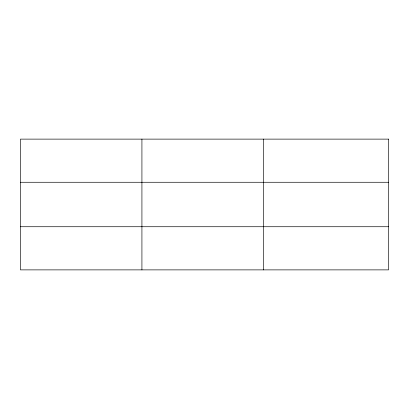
<?xml version="1.0" encoding="UTF-8"?>
<svg xmlns="http://www.w3.org/2000/svg" width="409" height="409" viewBox="0 0 409 409"><rect width="100%" height="100%" fill="white"/><g stroke="black" fill="none" stroke-linecap="round" stroke-linejoin="round"><path stroke-width="0.61" d="M141.923 139.121L141.923 269.879M263.396 139.121L263.396 269.879M20.45 182.271L388.55 182.271M20.45 226.729L388.55 226.729M388.55 139.121L388.55 269.879L20.45 269.879L20.45 139.121L388.55 139.121"/></g></svg>
